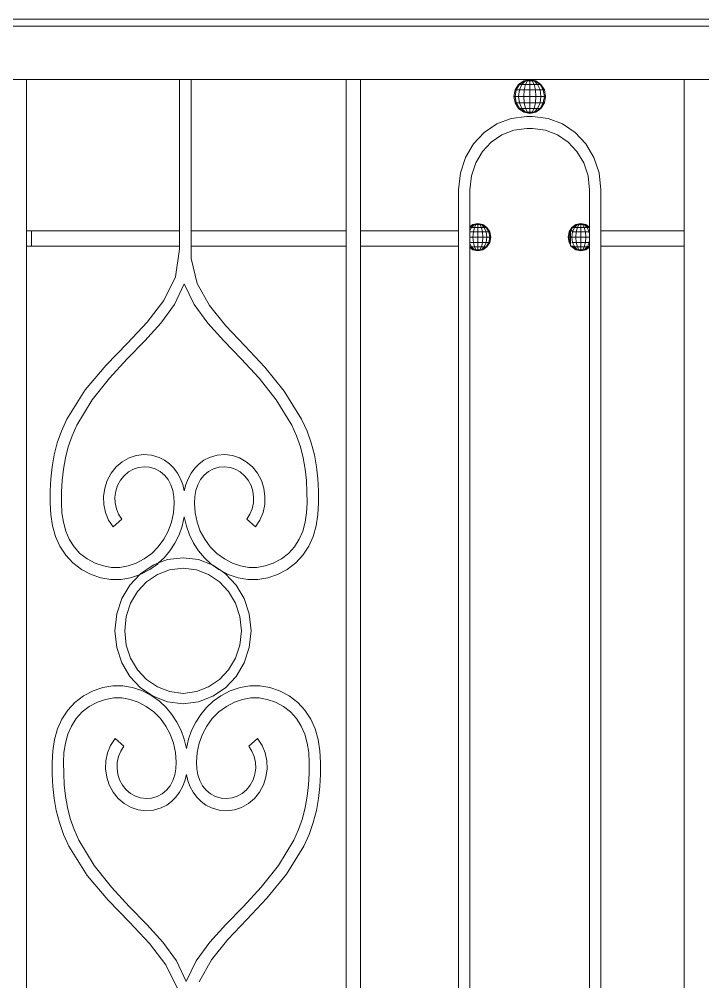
# Model space of a CAD drawing. Header units: millimetres. Extents: x 1832547 to 2001569, y -558009 to -417808.
# Drawn here: x 1951106 to 1951560, y -523340 to -522700 of the extents above; entities that cross this region are included whole.
import ezdxf

# ---------------------------------------------------------------- set-up
doc = ezdxf.new("R2010")
doc.units = ezdxf.units.MM
doc.header["$MEASUREMENT"] = 0
doc.layers.add('CA_manh 08', color=8, linetype='CONTINUOUS', lineweight=9)

msp = doc.modelspace()

# ---------------------------------------------------------------- linework, layer by layer
at = {"layer": 'CA_manh 08'}
for p, q in [((1954544.86, -522700.23), (1949274.75, -522700.23)), ((1949274.75, -522704.81), (1954544.86, -522704.81)), ((1950849.1, -522740.23), (1953667.69, -522740.23)), ((1951110.62, -522740.23), (1951101.16, -522740.23)), ((1951110.62, -522740.23), (1951110.62, -522841)), ((1951212.46, -522740.23), (1951110.62, -522740.23)), ((1951212.46, -522841), (1951212.46, -522740.23)), ((1951220.03, -522740.23), (1951212.46, -522740.23)), ((1951323.23, -522740.23), (1951220.03, -522740.23)), ((1951220.03, -522740.23), (1951220.03, -522841)), ((1951323.23, -522740.23), (1951332.69, -522740.23)), ((1951323.23, -522841), (1951323.23, -522740.23)), ((1951445.15, -522740.23), (1951332.69, -522740.23)), ((1951332.69, -522740.23), (1951332.69, -522841)), ((1951437.72, -522743.53), (1951441.13, -522741.09)), ((1951438.29, -522743.53), (1951441.44, -522741.09)), ((1951439.9, -522743.53), (1951442.31, -522741.09)), ((1951441.13, -522741.09), (1951445.15, -522740.23)), ((1951441.13, -522741.09), (1951441.44, -522741.09)), ((1951441.44, -522741.09), (1951445.15, -522740.23)), ((1951441.44, -522741.09), (1951442.31, -522741.09)), ((1951442.31, -522741.09), (1951445.15, -522740.23)), ((1951442.31, -522741.09), (1951443.61, -522741.09)), ((1951442.31, -522743.53), (1951443.61, -522741.09)), ((1951443.61, -522741.09), (1951445.15, -522740.23)), ((1951443.61, -522741.09), (1951445.15, -522741.09)), ((1951445.15, -522740.23), (1951445.15, -522741.09)), ((1951446.69, -522741.09), (1951445.15, -522740.23)), ((1951448, -522741.09), (1951445.15, -522740.23)), ((1951448.87, -522741.09), (1951445.15, -522740.23)), ((1951449.18, -522741.09), (1951445.15, -522740.23)), ((1951547.86, -522740.23), (1951445.15, -522740.23)), ((1951445.15, -522741.09), (1951446.69, -522741.09)), ((1951445.15, -522741.09), (1951445.15, -522743.53)), ((1951446.69, -522741.09), (1951448, -522741.09)), ((1951448, -522743.53), (1951446.69, -522741.09)), ((1951448, -522741.09), (1951448.87, -522741.09)), ((1951450.41, -522743.53), (1951448, -522741.09)), ((1951448.87, -522741.09), (1951449.18, -522741.09)), ((1951452.02, -522743.53), (1951448.87, -522741.09)), ((1951452.59, -522743.53), (1951449.18, -522741.09)), ((1951547.86, -522841), (1951547.86, -522740.23)), ((1951434.64, -522751.52), (1951435.44, -522747.2)), ((1951435.44, -522747.2), (1951437.72, -522743.53)), ((1951435.44, -522747.2), (1951436.18, -522747.2)), ((1951435.44, -522751.52), (1951436.18, -522747.2)), ((1951436.18, -522747.2), (1951438.29, -522743.53)), ((1951436.18, -522747.2), (1951438.29, -522747.2)), ((1951437.72, -522743.53), (1951438.29, -522743.53)), ((1951437.72, -522751.52), (1951438.29, -522747.2)), ((1951438.29, -522743.53), (1951439.9, -522743.53)), ((1951438.29, -522747.2), (1951439.9, -522743.53)), ((1951438.29, -522747.2), (1951441.44, -522747.2)), ((1951439.9, -522743.53), (1951442.31, -522743.53)), ((1951441.13, -522751.52), (1951441.44, -522747.2)), ((1951441.44, -522747.2), (1951442.31, -522743.53)), ((1951441.44, -522747.2), (1951445.15, -522747.2)), ((1951442.31, -522743.53), (1951445.15, -522743.53)), ((1951445.15, -522743.53), (1951448, -522743.53)), ((1951445.15, -522743.53), (1951445.15, -522747.2)), ((1951445.15, -522747.2), (1951448.87, -522747.2)), ((1951445.15, -522747.2), (1951445.15, -522751.52)), ((1951448, -522743.53), (1951450.41, -522743.53)), ((1951448.87, -522747.2), (1951448, -522743.53)), ((1951448.87, -522747.2), (1951452.02, -522747.2)), ((1951449.18, -522751.52), (1951448.87, -522747.2)), ((1951450.41, -522743.53), (1951452.02, -522743.53)), ((1951452.02, -522747.2), (1951450.41, -522743.53)), ((1951452.02, -522743.53), (1951452.59, -522743.53)), ((1951454.13, -522747.2), (1951452.02, -522743.53)), ((1951452.02, -522747.2), (1951454.13, -522747.2)), ((1951452.59, -522751.52), (1951452.02, -522747.2)), ((1951454.87, -522747.2), (1951452.59, -522743.53)), ((1951454.13, -522747.2), (1951454.87, -522747.2)), ((1951454.87, -522751.52), (1951454.13, -522747.2)), ((1951455.67, -522751.52), (1951454.87, -522747.2)), ((1951434.64, -522751.52), (1951435.44, -522751.52)), ((1951435.44, -522755.84), (1951434.64, -522751.52)), ((1951435.44, -522751.52), (1951437.72, -522751.52)), ((1951436.18, -522755.84), (1951435.44, -522751.52)), ((1951437.72, -522751.52), (1951441.13, -522751.52)), ((1951438.29, -522755.84), (1951437.72, -522751.52)), ((1951441.13, -522751.52), (1951445.15, -522751.52)), ((1951441.44, -522755.84), (1951441.13, -522751.52)), ((1951445.15, -522751.52), (1951449.18, -522751.52)), ((1951445.15, -522751.52), (1951445.15, -522755.84)), ((1951448.87, -522755.84), (1951449.18, -522751.52)), ((1951449.18, -522751.52), (1951452.59, -522751.52)), ((1951452.02, -522755.84), (1951452.59, -522751.52)), ((1951452.59, -522751.52), (1951454.87, -522751.52)), ((1951454.13, -522755.84), (1951454.87, -522751.52)), ((1951454.87, -522751.52), (1951455.67, -522751.52)), ((1951454.87, -522755.84), (1951455.67, -522751.52)), ((1951435.44, -522755.84), (1951436.18, -522755.84)), ((1951437.72, -522759.51), (1951435.44, -522755.84)), ((1951436.18, -522755.84), (1951438.29, -522755.84)), ((1951438.29, -522759.51), (1951436.18, -522755.84)), ((1951438.29, -522759.51), (1951437.72, -522759.51)), ((1951441.13, -522761.96), (1951437.72, -522759.51)), ((1951438.29, -522755.84), (1951441.44, -522755.84)), ((1951439.9, -522759.51), (1951438.29, -522755.84)), ((1951438.29, -522759.51), (1951439.9, -522759.51)), ((1951441.44, -522761.96), (1951438.29, -522759.51)), ((1951439.9, -522759.51), (1951442.31, -522759.51)), ((1951442.31, -522761.96), (1951439.9, -522759.51)), ((1951441.44, -522755.84), (1951445.15, -522755.84)), ((1951442.31, -522759.51), (1951441.44, -522755.84)), ((1951442.31, -522759.51), (1951445.15, -522759.51)), ((1951443.61, -522761.96), (1951442.31, -522759.51)), ((1951445.15, -522755.84), (1951448.87, -522755.84)), ((1951445.15, -522755.84), (1951445.15, -522759.51)), ((1951445.15, -522759.51), (1951448, -522759.51)), ((1951445.15, -522759.51), (1951445.15, -522761.96)), ((1951446.69, -522761.96), (1951448, -522759.51)), ((1951448, -522759.51), (1951448.87, -522755.84)), ((1951448, -522759.51), (1951450.41, -522759.51)), ((1951448, -522761.96), (1951450.41, -522759.51)), ((1951448.87, -522755.84), (1951452.02, -522755.84)), ((1951448.87, -522761.96), (1951452.02, -522759.51)), ((1951449.18, -522761.96), (1951452.59, -522759.51)), ((1951450.41, -522759.51), (1951452.02, -522755.84)), ((1951450.41, -522759.51), (1951452.02, -522759.51)), ((1951452.02, -522755.84), (1951454.13, -522755.84)), ((1951452.02, -522759.51), (1951454.13, -522755.84)), ((1951452.02, -522759.51), (1951452.59, -522759.51)), ((1951452.59, -522759.51), (1951454.87, -522755.84)), ((1951454.13, -522755.84), (1951454.87, -522755.84)), ((1951423.3, -522769.81), (1951432.86, -522766.14)), ((1951432.86, -522766.14), (1951443.26, -522764.85)), ((1951441.13, -522761.96), (1951441.44, -522761.96)), ((1951445.15, -522762.82), (1951441.13, -522761.96)), ((1951441.44, -522761.96), (1951442.31, -522761.96)), ((1951445.15, -522762.82), (1951441.44, -522761.96)), ((1951442.31, -522761.96), (1951443.61, -522761.96)), ((1951445.15, -522762.82), (1951442.31, -522761.96)), ((1951443.26, -522764.85), (1951447.04, -522764.85)), ((1951443.61, -522761.96), (1951445.15, -522761.96)), ((1951445.15, -522762.82), (1951443.61, -522761.96)), ((1951445.15, -522761.96), (1951446.69, -522761.96)), ((1951445.15, -522762.82), (1951446.69, -522761.96)), ((1951445.15, -522761.96), (1951445.15, -522762.82)), ((1951445.15, -522762.82), (1951448, -522761.96)), ((1951445.15, -522762.82), (1951448.87, -522761.96)), ((1951445.15, -522762.82), (1951449.18, -522761.96)), ((1951446.69, -522761.96), (1951448, -522761.96)), ((1951447.04, -522764.85), (1951457.44, -522766.14)), ((1951448, -522761.96), (1951448.87, -522761.96)), ((1951448.87, -522761.96), (1951449.18, -522761.96)), ((1951457.44, -522766.14), (1951467, -522769.81)), ((1951414.87, -522775.57), (1951423.3, -522769.81)), ((1951443.29, -522772.98), (1951434.61, -522774.06)), ((1951447.01, -522772.98), (1951443.29, -522772.98)), ((1951455.69, -522774.06), (1951447.01, -522772.98)), ((1951467, -522769.81), (1951475.43, -522775.57)), ((1951407.84, -522783.13), (1951414.87, -522775.57)), ((1951426.65, -522777.12), (1951419.62, -522781.92)), ((1951434.61, -522774.06), (1951426.65, -522777.12)), ((1951463.66, -522777.12), (1951455.69, -522774.06)), ((1951470.69, -522781.92), (1951463.66, -522777.12)), ((1951475.43, -522775.57), (1951482.46, -522783.13)), ((1951402.48, -522792.18), (1951407.84, -522783.13)), ((1951419.62, -522781.92), (1951413.75, -522788.22)), ((1951476.55, -522788.23), (1951470.69, -522781.92)), ((1951482.46, -522783.13), (1951487.82, -522792.18)), ((1951399.06, -522802.45), (1951402.48, -522792.18)), ((1951413.75, -522788.22), (1951409.28, -522795.77)), ((1951481.02, -522795.78), (1951476.55, -522788.23)), ((1951487.82, -522792.18), (1951491.24, -522802.45)), ((1951409.28, -522795.77), (1951406.43, -522804.33)), ((1951483.87, -522804.34), (1951481.02, -522795.78)), ((1951397.86, -522813.62), (1951399.06, -522802.45)), ((1951406.43, -522804.33), (1951405.42, -522813.65)), ((1951484.88, -522813.65), (1951483.87, -522804.34)), ((1951491.24, -522802.45), (1951492.44, -522813.62)), ((1951397.86, -522841), (1951397.86, -522813.62)), ((1951405.42, -522813.65), (1951405.42, -522838.1)), ((1951484.88, -522838.46), (1951484.88, -522813.65)), ((1951492.44, -522813.62), (1951492.44, -522841)), ((1951405.42, -522838.41), (1951407.67, -522836.67)), ((1951405.42, -522838.1), (1951407.42, -522836.67)), ((1951406.42, -522838.65), (1951408.37, -522836.67)), ((1951407.42, -522836.67), (1951410.68, -522835.97)), ((1951407.67, -522836.67), (1951407.42, -522836.67)), ((1951407.67, -522836.67), (1951410.68, -522835.97)), ((1951407.67, -522836.67), (1951408.37, -522836.67)), ((1951408.37, -522836.67), (1951410.68, -522835.97)), ((1951408.37, -522836.67), (1951409.43, -522836.67)), ((1951408.37, -522838.65), (1951409.43, -522836.67)), ((1951409.43, -522836.67), (1951410.68, -522835.97)), ((1951409.43, -522836.67), (1951410.68, -522836.67)), ((1951410.68, -522835.97), (1951410.68, -522836.67)), ((1951411.92, -522836.67), (1951410.68, -522835.97)), ((1951412.98, -522836.67), (1951410.68, -522835.97)), ((1951413.69, -522836.67), (1951410.68, -522835.97)), ((1951413.93, -522836.67), (1951410.68, -522835.97)), ((1951410.68, -522836.67), (1951411.92, -522836.67)), ((1951410.68, -522836.67), (1951410.68, -522838.65)), ((1951411.92, -522836.67), (1951412.98, -522836.67)), ((1951412.98, -522838.65), (1951411.92, -522836.67)), ((1951412.98, -522836.67), (1951413.69, -522836.67)), ((1951414.93, -522838.65), (1951412.98, -522836.67)), ((1951413.69, -522836.67), (1951413.93, -522836.67)), ((1951416.24, -522838.65), (1951413.69, -522836.67)), ((1951416.7, -522838.65), (1951413.93, -522836.67)), ((1951473.1, -522838.65), (1951475.86, -522836.67)), ((1951473.56, -522838.65), (1951476.11, -522836.67)), ((1951474.86, -522838.65), (1951476.82, -522836.67)), ((1951475.86, -522836.67), (1951479.12, -522835.97)), ((1951476.11, -522836.67), (1951475.86, -522836.67)), ((1951476.11, -522836.67), (1951479.12, -522835.97)), ((1951476.11, -522836.67), (1951476.82, -522836.67)), ((1951476.82, -522836.67), (1951479.12, -522835.97)), ((1951476.82, -522836.67), (1951477.87, -522836.67)), ((1951476.82, -522838.65), (1951477.87, -522836.67)), ((1951477.87, -522836.67), (1951479.12, -522835.97)), ((1951477.87, -522836.67), (1951479.12, -522836.67)), ((1951479.12, -522835.97), (1951479.12, -522836.67)), ((1951480.37, -522836.67), (1951479.12, -522835.97)), ((1951481.42, -522836.67), (1951479.12, -522835.97)), ((1951482.13, -522836.67), (1951479.12, -522835.97)), ((1951482.38, -522836.67), (1951479.12, -522835.97)), ((1951479.12, -522836.67), (1951480.37, -522836.67)), ((1951479.12, -522836.67), (1951479.12, -522838.65)), ((1951480.37, -522836.67), (1951481.42, -522836.67)), ((1951481.42, -522838.65), (1951480.37, -522836.67)), ((1951481.42, -522836.67), (1951482.13, -522836.67)), ((1951483.38, -522838.65), (1951481.42, -522836.67)), ((1951482.13, -522836.67), (1951482.38, -522836.67)), ((1951484.68, -522838.65), (1951482.13, -522836.67)), ((1951484.88, -522838.46), (1951482.38, -522836.67)), ((1951114.04, -522841), (1951110.62, -522841)), ((1951110.62, -522851.16), (1951110.62, -522841)), ((1951114.04, -522851.16), (1951114.04, -522841)), ((1951114.04, -522841), (1951212.46, -522841)), ((1951212.46, -522841), (1951212.46, -522851.16)), ((1951220.03, -522841), (1951323.23, -522841)), ((1951220.03, -522851.16), (1951220.03, -522841)), ((1951323.23, -522851.16), (1951323.23, -522841)), ((1951332.69, -522841), (1951397.86, -522841)), ((1951332.69, -522841), (1951332.69, -522851.16)), ((1951397.86, -522851.16), (1951397.86, -522841)), ((1951405.42, -522838.1), (1951405.42, -522838.41)), ((1951405.42, -522838.41), (1951405.42, -522838.65)), ((1951405.42, -522838.65), (1951406.42, -522838.65)), ((1951405.42, -522840.92), (1951406.42, -522838.65)), ((1951405.42, -522838.65), (1951405.42, -522840.92)), ((1951405.42, -522840.92), (1951405.42, -522841.62)), ((1951405.42, -522841.62), (1951407.67, -522841.62)), ((1951405.42, -522841.62), (1951405.42, -522845.12)), ((1951406.42, -522838.65), (1951408.37, -522838.65)), ((1951407.42, -522845.12), (1951407.67, -522841.62)), ((1951407.67, -522841.62), (1951408.37, -522838.65)), ((1951407.67, -522841.62), (1951410.68, -522841.62)), ((1951408.37, -522838.65), (1951410.68, -522838.65)), ((1951410.68, -522838.65), (1951412.98, -522838.65)), ((1951410.68, -522838.65), (1951410.68, -522841.62)), ((1951410.68, -522841.62), (1951413.69, -522841.62)), ((1951410.68, -522841.62), (1951410.68, -522845.12)), ((1951412.98, -522838.65), (1951414.93, -522838.65)), ((1951413.69, -522841.62), (1951412.98, -522838.65)), ((1951413.69, -522841.62), (1951416.24, -522841.62)), ((1951413.93, -522845.12), (1951413.69, -522841.62)), ((1951414.93, -522838.65), (1951416.24, -522838.65)), ((1951416.24, -522841.62), (1951414.93, -522838.65)), ((1951416.24, -522838.65), (1951416.7, -522838.65)), ((1951417.94, -522841.62), (1951416.24, -522838.65)), ((1951416.24, -522841.62), (1951417.94, -522841.62)), ((1951416.7, -522845.12), (1951416.24, -522841.62)), ((1951418.54, -522841.62), (1951416.7, -522838.65)), ((1951417.94, -522841.62), (1951418.54, -522841.62)), ((1951418.54, -522845.12), (1951417.94, -522841.62)), ((1951419.19, -522845.12), (1951418.54, -522841.62)), ((1951470.61, -522845.12), (1951471.26, -522841.62)), ((1951471.26, -522841.62), (1951473.1, -522838.65)), ((1951471.26, -522841.62), (1951471.86, -522841.62)), ((1951471.26, -522845.12), (1951471.86, -522841.62)), ((1951471.86, -522841.62), (1951472.26, -522841)), ((1951471.86, -522841.62), (1951472.26, -522841.62)), ((1951472.26, -522841), (1951473.56, -522838.65)), ((1951473.48, -522841), (1951472.26, -522841)), ((1951472.26, -522841), (1951472.26, -522841.62)), ((1951472.26, -522841.62), (1951472.27, -522845.12)), ((1951473.03, -522841.62), (1951473.56, -522841.62)), ((1951473.1, -522838.65), (1951473.56, -522838.65)), ((1951473.1, -522845.12), (1951473.56, -522841.62)), ((1951473.56, -522838.65), (1951474.86, -522838.65)), ((1951473.56, -522841.62), (1951474.86, -522838.65)), ((1951473.56, -522841.62), (1951476.11, -522841.62)), ((1951474.86, -522838.65), (1951476.82, -522838.65)), ((1951475.86, -522845.12), (1951476.11, -522841.62)), ((1951476.11, -522841.62), (1951476.82, -522838.65)), ((1951476.11, -522841.62), (1951479.12, -522841.62)), ((1951476.82, -522838.65), (1951479.12, -522838.65)), ((1951479.12, -522838.65), (1951481.42, -522838.65)), ((1951479.12, -522838.65), (1951479.12, -522841.62)), ((1951479.12, -522841.62), (1951482.13, -522841.62)), ((1951479.12, -522841.62), (1951479.12, -522845.12)), ((1951481.42, -522838.65), (1951483.38, -522838.65)), ((1951482.13, -522841.62), (1951481.42, -522838.65)), ((1951482.13, -522841.62), (1951484.68, -522841.62)), ((1951482.38, -522845.12), (1951482.13, -522841.62)), ((1951483.38, -522838.65), (1951484.68, -522838.65)), ((1951484.68, -522841.62), (1951483.38, -522838.65)), ((1951484.68, -522838.65), (1951484.88, -522838.65)), ((1951484.88, -522838.99), (1951484.68, -522838.65)), ((1951484.68, -522841.62), (1951484.88, -522841.62)), ((1951484.88, -522843.09), (1951484.68, -522841.62)), ((1951484.88, -522841), (1951484.76, -522841)), ((1951484.88, -522838.65), (1951484.88, -522838.46)), ((1951484.88, -522838.99), (1951484.88, -522838.65)), ((1951484.88, -522841), (1951484.88, -522838.99)), ((1951484.88, -522841.62), (1951484.88, -522841)), ((1951484.88, -522843.09), (1951484.88, -522841.62)), ((1951484.88, -522845.12), (1951484.88, -522843.09)), ((1951547.86, -522841), (1951492.44, -522841)), ((1951492.44, -522841), (1951492.44, -522851.16)), ((1951547.86, -522841), (1951547.86, -522851.16)), ((1951405.42, -522845.12), (1951407.42, -522845.12)), ((1951405.42, -522845.12), (1951405.42, -522848.61)), ((1951405.42, -522848.61), (1951407.67, -522848.61)), ((1951405.42, -522848.61), (1951405.42, -522849.32)), ((1951406.42, -522851.58), (1951405.42, -522849.32)), ((1951405.42, -522849.32), (1951405.42, -522851.58)), ((1951407.42, -522845.12), (1951410.68, -522845.12)), ((1951407.67, -522848.61), (1951407.42, -522845.12)), ((1951407.67, -522848.61), (1951410.68, -522848.61)), ((1951408.37, -522851.58), (1951407.67, -522848.61)), ((1951410.68, -522845.12), (1951413.93, -522845.12)), ((1951410.68, -522845.12), (1951410.68, -522848.61)), ((1951410.68, -522848.61), (1951413.69, -522848.61)), ((1951410.68, -522848.61), (1951410.68, -522851.58)), ((1951412.98, -522851.58), (1951413.69, -522848.61)), ((1951413.69, -522848.61), (1951413.93, -522845.12)), ((1951413.69, -522848.61), (1951416.24, -522848.61)), ((1951413.93, -522845.12), (1951416.7, -522845.12)), ((1951414.93, -522851.58), (1951416.24, -522848.61)), ((1951416.24, -522848.61), (1951416.7, -522845.12)), ((1951416.24, -522848.61), (1951417.94, -522848.61)), ((1951416.24, -522851.58), (1951417.94, -522848.61)), ((1951416.7, -522845.12), (1951418.54, -522845.12)), ((1951416.7, -522851.58), (1951418.54, -522848.61)), ((1951417.94, -522848.61), (1951418.54, -522845.12)), ((1951417.94, -522848.61), (1951418.54, -522848.61)), ((1951418.54, -522845.12), (1951419.19, -522845.12)), ((1951418.54, -522848.61), (1951419.19, -522845.12)), ((1951470.61, -522845.12), (1951471.26, -522845.12)), ((1951471.26, -522848.61), (1951470.61, -522845.12)), ((1951471.86, -522848.61), (1951471.26, -522845.12)), ((1951471.26, -522845.12), (1951472.27, -522845.12)), ((1951471.26, -522848.61), (1951471.86, -522848.61)), ((1951472.26, -522850.23), (1951471.26, -522848.61)), ((1951471.86, -522848.61), (1951472.26, -522848.61)), ((1951472.26, -522849.32), (1951471.86, -522848.61)), ((1951472.27, -522845.12), (1951472.26, -522848.61)), ((1951472.26, -522848.61), (1951472.26, -522849.32)), ((1951472.26, -522849.32), (1951472.26, -522850.23)), ((1951472.27, -522845.12), (1951473.1, -522845.12)), ((1951473.03, -522848.61), (1951473.56, -522848.61)), ((1951473.1, -522845.12), (1951475.86, -522845.12)), ((1951473.56, -522848.61), (1951473.1, -522845.12)), ((1951473.56, -522848.61), (1951476.11, -522848.61)), ((1951474.35, -522850.42), (1951473.56, -522848.61)), ((1951475.86, -522845.12), (1951479.12, -522845.12)), ((1951476.11, -522848.61), (1951475.86, -522845.12)), ((1951476.11, -522848.61), (1951479.12, -522848.61)), ((1951476.82, -522851.58), (1951476.11, -522848.61)), ((1951479.12, -522845.12), (1951482.38, -522845.12)), ((1951479.12, -522845.12), (1951479.12, -522848.61)), ((1951479.12, -522848.61), (1951482.13, -522848.61)), ((1951479.12, -522848.61), (1951479.12, -522851.58)), ((1951481.42, -522851.58), (1951482.13, -522848.61)), ((1951482.13, -522848.61), (1951482.38, -522845.12)), ((1951482.13, -522848.61), (1951484.68, -522848.61)), ((1951482.38, -522845.12), (1951484.88, -522845.12)), ((1951483.89, -522850.42), (1951484.68, -522848.61)), ((1951484.68, -522848.61), (1951484.88, -522847.14)), ((1951484.68, -522848.61), (1951484.88, -522848.61)), ((1951484.88, -522847.14), (1951484.88, -522845.12)), ((1951484.88, -522848.61), (1951484.88, -522847.14)), ((1951484.88, -522851.16), (1951484.88, -522848.61)), ((1951110.62, -522851.16), (1951114.04, -522851.16)), ((1951110.62, -522851.16), (1951110.62, -523363.43)), ((1951212.46, -522851.16), (1951114.04, -522851.16)), ((1951212.46, -522853.15), (1951209.62, -522871.46)), ((1951212.46, -522853.15), (1951212.46, -522851.16)), ((1951323.23, -522851.16), (1951220.03, -522851.16)), ((1951220.03, -522859.32), (1951220.03, -522851.16)), ((1951323.23, -523363.43), (1951323.23, -522851.16)), ((1951397.86, -522851.16), (1951332.69, -522851.16)), ((1951332.69, -522851.16), (1951332.69, -523363.43)), ((1951397.86, -523363.43), (1951397.86, -522851.16)), ((1951405.42, -522851.58), (1951406.42, -522851.58)), ((1951405.42, -522851.58), (1951405.42, -522851.82)), ((1951407.67, -522853.56), (1951405.42, -522851.82)), ((1951405.42, -522851.82), (1951405.42, -522852.13)), ((1951407.42, -522853.56), (1951405.42, -522852.13)), ((1951405.42, -522852.13), (1951405.42, -523368.32)), ((1951406.42, -522851.58), (1951408.37, -522851.58)), ((1951408.37, -522853.56), (1951406.42, -522851.58)), ((1951407.42, -522853.56), (1951407.67, -522853.56)), ((1951410.68, -522854.26), (1951407.42, -522853.56)), ((1951407.67, -522853.56), (1951408.37, -522853.56)), ((1951410.68, -522854.26), (1951407.67, -522853.56)), ((1951408.37, -522851.58), (1951410.68, -522851.58)), ((1951409.43, -522853.56), (1951408.37, -522851.58)), ((1951408.37, -522853.56), (1951409.43, -522853.56)), ((1951410.68, -522854.26), (1951408.37, -522853.56)), ((1951409.43, -522853.56), (1951410.68, -522853.56)), ((1951410.68, -522854.26), (1951409.43, -522853.56)), ((1951410.68, -522851.58), (1951412.98, -522851.58)), ((1951410.68, -522851.58), (1951410.68, -522853.56)), ((1951410.68, -522853.56), (1951411.92, -522853.56)), ((1951410.68, -522854.26), (1951411.92, -522853.56)), ((1951410.68, -522853.56), (1951410.68, -522854.26)), ((1951410.68, -522854.26), (1951412.98, -522853.56)), ((1951410.68, -522854.26), (1951413.69, -522853.56)), ((1951410.68, -522854.26), (1951413.93, -522853.56)), ((1951411.92, -522853.56), (1951412.98, -522851.58)), ((1951411.92, -522853.56), (1951412.98, -522853.56)), ((1951412.98, -522851.58), (1951414.93, -522851.58)), ((1951412.98, -522853.56), (1951414.93, -522851.58)), ((1951412.98, -522853.56), (1951413.69, -522853.56)), ((1951413.69, -522853.56), (1951416.24, -522851.58)), ((1951413.69, -522853.56), (1951413.93, -522853.56)), ((1951413.93, -522853.56), (1951416.7, -522851.58)), ((1951414.93, -522851.58), (1951416.24, -522851.58)), ((1951416.24, -522851.58), (1951416.7, -522851.58)), ((1951472.26, -522851.16), (1951472.26, -522850.23)), ((1951472.84, -522851.16), (1951472.26, -522851.16)), ((1951473.1, -522851.58), (1951472.84, -522851.16)), ((1951472.84, -522851.16), (1951473.32, -522851.16)), ((1951473.56, -522851.58), (1951473.1, -522851.58)), ((1951475.86, -522853.56), (1951473.1, -522851.58)), ((1951473.56, -522851.58), (1951473.32, -522851.16)), ((1951473.32, -522851.16), (1951474.68, -522851.16)), ((1951473.56, -522851.58), (1951474.86, -522851.58)), ((1951476.11, -522853.56), (1951473.56, -522851.58)), ((1951474.86, -522851.58), (1951474.68, -522851.16)), ((1951474.68, -522851.16), (1951475.16, -522851.16)), ((1951474.86, -522851.58), (1951476.82, -522851.58)), ((1951476.82, -522853.56), (1951474.86, -522851.58)), ((1951475.86, -522853.56), (1951476.11, -522853.56)), ((1951479.12, -522854.26), (1951475.86, -522853.56)), ((1951476.11, -522853.56), (1951476.82, -522853.56)), ((1951479.12, -522854.26), (1951476.11, -522853.56)), ((1951476.82, -522851.58), (1951479.12, -522851.58)), ((1951477.87, -522853.56), (1951476.82, -522851.58)), ((1951476.82, -522853.56), (1951477.87, -522853.56)), ((1951479.12, -522854.26), (1951476.82, -522853.56)), ((1951477.87, -522853.56), (1951479.12, -522853.56)), ((1951479.12, -522854.26), (1951477.87, -522853.56)), ((1951479.12, -522851.58), (1951481.42, -522851.58)), ((1951479.12, -522851.58), (1951479.12, -522853.56)), ((1951479.12, -522853.56), (1951480.37, -522853.56)), ((1951479.12, -522854.26), (1951480.37, -522853.56)), ((1951479.12, -522853.56), (1951479.12, -522854.26)), ((1951479.12, -522854.26), (1951481.42, -522853.56)), ((1951479.12, -522854.26), (1951482.13, -522853.56)), ((1951479.12, -522854.26), (1951482.38, -522853.56)), ((1951480.37, -522853.56), (1951481.42, -522851.58)), ((1951480.37, -522853.56), (1951481.42, -522853.56)), ((1951481.42, -522851.58), (1951483.38, -522851.58)), ((1951481.42, -522853.56), (1951483.38, -522851.58)), ((1951481.42, -522853.56), (1951482.13, -522853.56)), ((1951482.13, -522853.56), (1951484.68, -522851.58)), ((1951482.13, -522853.56), (1951482.38, -522853.56)), ((1951482.38, -522853.56), (1951484.88, -522851.77)), ((1951483.08, -522851.16), (1951483.56, -522851.16)), ((1951483.38, -522851.58), (1951483.56, -522851.16)), ((1951483.38, -522851.58), (1951484.68, -522851.58)), ((1951483.56, -522851.16), (1951484.88, -522851.16)), ((1951484.68, -522851.58), (1951484.88, -522851.25)), ((1951484.68, -522851.58), (1951484.88, -522851.58)), ((1951484.88, -522851.25), (1951484.88, -522851.16)), ((1951484.88, -522851.58), (1951484.88, -522851.25)), ((1951484.88, -522851.77), (1951484.88, -522851.58)), ((1951484.88, -523361.66), (1951484.88, -522851.77)), ((1951492.44, -522851.16), (1951547.86, -522851.16)), ((1951492.44, -522851.16), (1951492.44, -523363.43)), ((1951547.86, -523363.43), (1951547.86, -522851.16)), ((1951224.18, -522875.94), (1951220.03, -522859.32)), ((1951209.62, -522871.46), (1951202.04, -522887.25)), ((1951208.95, -522889.88), (1951215.57, -522876.17)), ((1951215.57, -522876.17), (1951222.19, -522889.88)), ((1951232.24, -522890.56), (1951224.18, -522875.94)), ((1951202.04, -522887.25), (1951190.98, -522901.6)), ((1951199.96, -522902.28), (1951208.95, -522889.88)), ((1951222.19, -522889.88), (1951231.19, -522902.28)), ((1951243.12, -522904.11), (1951232.24, -522890.56)), ((1951190.98, -522901.6), (1951177.73, -522915.58)), ((1951189.29, -522914.09), (1951199.96, -522902.28)), ((1951231.19, -522902.28), (1951241.85, -522914.09)), ((1951255.77, -522917.51), (1951243.12, -522904.11)), ((1951177.68, -522926.04), (1951189.29, -522914.09)), ((1951241.85, -522914.09), (1951253.46, -522926.04)), ((1951177.73, -522915.58), (1951163.57, -522930.28)), ((1951269.1, -522931.7), (1951255.77, -522917.51)), ((1951165.82, -522938.88), (1951177.68, -522926.04)), ((1951253.46, -522926.04), (1951265.32, -522938.88)), ((1951163.57, -522930.28), (1951149.76, -522946.78)), ((1951282.05, -522947.61), (1951269.1, -522931.7)), ((1951154.42, -522953.33), (1951165.82, -522938.88)), ((1951265.32, -522938.88), (1951276.72, -522953.33)), ((1951149.76, -522946.78), (1951137.59, -522966.16)), ((1951293.56, -522966.16), (1951282.05, -522947.61)), ((1951144.19, -522970.12), (1951154.42, -522953.33)), ((1951276.72, -522953.33), (1951286.95, -522970.12)), ((1951137.59, -522966.16), (1951133.96, -522974.09)), ((1951140.96, -522977.24), (1951144.19, -522970.12)), ((1951286.95, -522970.12), (1951290.18, -522977.24)), ((1951297.18, -522974.09), (1951293.56, -522966.16)), ((1951133.96, -522974.09), (1951131.18, -522982.03)), ((1951138.45, -522984.53), (1951140.96, -522977.24)), ((1951290.18, -522977.24), (1951292.69, -522984.53)), ((1951299.96, -522982.03), (1951297.18, -522974.09)), ((1951131.18, -522982.03), (1951129.14, -522989.99)), ((1951136.59, -522991.95), (1951138.45, -522984.53)), ((1951292.69, -522984.53), (1951294.55, -522991.95)), ((1951302, -522989.99), (1951299.96, -522982.03)), ((1951129.14, -522989.99), (1951127.75, -522997.97)), ((1951183.63, -522990.42), (1951178.82, -522992.01)), ((1951188.64, -522989.8), (1951183.63, -522990.42)), ((1951193.73, -522990.2), (1951188.64, -522989.8)), ((1951198.77, -522991.64), (1951193.73, -522990.2)), ((1951237.41, -522990.2), (1951232.37, -522991.64)), ((1951242.5, -522989.8), (1951237.41, -522990.2)), ((1951247.51, -522990.42), (1951242.5, -522989.8)), ((1951252.32, -522992.01), (1951247.51, -522990.42)), ((1951303.39, -522997.97), (1951302, -522989.99)), ((1951135.29, -522999.45), (1951136.59, -522991.95)), ((1951174.35, -522994.52), (1951170.35, -522997.92)), ((1951178.82, -522992.01), (1951174.35, -522994.52)), ((1951202.5, -522993.51), (1951198.77, -522991.64)), ((1951205.79, -522995.93), (1951202.5, -522993.51)), ((1951208.63, -522998.82), (1951205.79, -522995.93)), ((1951225.35, -522995.93), (1951222.51, -522998.82)), ((1951228.64, -522993.51), (1951225.35, -522995.93)), ((1951232.37, -522991.64), (1951228.64, -522993.51)), ((1951256.79, -522994.52), (1951252.32, -522992.01)), ((1951260.79, -522997.92), (1951256.79, -522994.52)), ((1951294.55, -522991.95), (1951295.85, -522999.45)), ((1951127.75, -522997.97), (1951126.89, -523005.96)), ((1951134.46, -523006.98), (1951135.29, -522999.45)), ((1951166.94, -523002.17), (1951164.34, -523007.03)), ((1951170.35, -522997.92), (1951166.94, -523002.17)), ((1951175.58, -523003.8), (1951178.47, -523001.34)), ((1951178.47, -523001.34), (1951181.7, -522999.52)), ((1951181.7, -522999.52), (1951185.17, -522998.37)), ((1951185.17, -522998.37), (1951188.79, -522997.92)), ((1951188.79, -522997.92), (1951192.48, -522998.21)), ((1951192.48, -522998.21), (1951196.13, -522999.26)), ((1951196.13, -522999.26), (1951199.56, -523001.07)), ((1951199.56, -523001.07), (1951202.44, -523003.48)), ((1951202.44, -523003.48), (1951204.78, -523006.41)), ((1951211.03, -523002.13), (1951208.63, -522998.82)), ((1951212.99, -523005.79), (1951211.03, -523002.13)), ((1951220.11, -523002.13), (1951218.15, -523005.79)), ((1951222.51, -522998.82), (1951220.11, -523002.13)), ((1951226.36, -523006.41), (1951228.7, -523003.48)), ((1951228.7, -523003.48), (1951231.58, -523001.07)), ((1951231.58, -523001.07), (1951235.01, -522999.26)), ((1951235.01, -522999.26), (1951238.66, -522998.21)), ((1951238.66, -522998.21), (1951242.35, -522997.92)), ((1951242.35, -522997.92), (1951245.97, -522998.37)), ((1951245.97, -522998.37), (1951249.44, -522999.52)), ((1951249.44, -522999.52), (1951252.67, -523001.34)), ((1951252.67, -523001.34), (1951255.56, -523003.8)), ((1951264.2, -523002.17), (1951260.79, -522997.92)), ((1951266.8, -523007.02), (1951264.2, -523002.17)), ((1951295.85, -522999.45), (1951296.68, -523006.98)), ((1951304.25, -523005.96), (1951303.39, -522997.97)), ((1951126.89, -523005.96), (1951126.47, -523013.96)), ((1951134.04, -523014.49), (1951134.46, -523006.98)), ((1951164.34, -523007.03), (1951162.67, -523012.21)), ((1951171.22, -523010.39), (1951173.11, -523006.87)), ((1951173.11, -523006.87), (1951175.58, -523003.8)), ((1951204.78, -523006.41), (1951206.58, -523009.8)), ((1951206.58, -523009.8), (1951207.85, -523013.58)), ((1951214.5, -523009.76), (1951212.99, -523005.79)), ((1951215.57, -523013.96), (1951214.5, -523009.76)), ((1951216.64, -523009.76), (1951215.57, -523013.96)), ((1951218.15, -523005.79), (1951216.64, -523009.76)), ((1951223.29, -523013.58), (1951224.56, -523009.8)), ((1951224.56, -523009.8), (1951226.36, -523006.41)), ((1951255.56, -523003.8), (1951258.03, -523006.87)), ((1951258.03, -523006.87), (1951259.92, -523010.39)), ((1951268.47, -523012.21), (1951266.8, -523007.02)), ((1951296.68, -523006.98), (1951297.1, -523014.49)), ((1951304.67, -523013.96), (1951304.25, -523005.96)), ((1951126.47, -523013.96), (1951126.37, -523021.98)), ((1951133.94, -523021.92), (1951134.04, -523014.49)), ((1951162.67, -523012.21), (1951161.94, -523017.57)), ((1951169.5, -523018.04), (1951170.02, -523014.15)), ((1951170.02, -523014.15), (1951171.22, -523010.39)), ((1951207.85, -523013.58), (1951208.61, -523017.66)), ((1951222.53, -523017.66), (1951223.29, -523013.58)), ((1951259.92, -523010.39), (1951261.12, -523014.15)), ((1951261.12, -523014.15), (1951261.64, -523018.04)), ((1951269.2, -523017.57), (1951268.47, -523012.21)), ((1951297.1, -523014.49), (1951297.2, -523021.92)), ((1951304.77, -523021.98), (1951304.67, -523013.96)), ((1951126.37, -523021.98), (1951126.78, -523029.7)), ((1951134.26, -523028.43), (1951133.94, -523021.92)), ((1951161.94, -523017.57), (1951162.13, -523022.97)), ((1951162.13, -523022.97), (1951163.24, -523028.26)), ((1951169.64, -523021.94), (1951169.5, -523018.04)), ((1951170.46, -523025.77), (1951169.64, -523021.94)), ((1951208.87, -523021.99), (1951208.42, -523028.47)), ((1951208.61, -523017.66), (1951208.87, -523021.99)), ((1951222.27, -523021.99), (1951222.53, -523017.66)), ((1951222.72, -523028.47), (1951222.27, -523021.99)), ((1951261.5, -523021.94), (1951260.68, -523025.77)), ((1951261.64, -523018.04), (1951261.5, -523021.94)), ((1951267.9, -523028.26), (1951269.01, -523022.97)), ((1951269.01, -523022.97), (1951269.2, -523017.57)), ((1951297.2, -523021.92), (1951296.88, -523028.43)), ((1951304.36, -523029.69), (1951304.77, -523021.98)), ((1951135.2, -523034.69), (1951134.26, -523028.43)), ((1951163.24, -523028.26), (1951165.27, -523033.29)), ((1951171.93, -523029.41), (1951170.46, -523025.77)), ((1951208.42, -523028.47), (1951207.09, -523034.72)), ((1951224.06, -523034.72), (1951222.72, -523028.47)), ((1951260.68, -523025.77), (1951259.21, -523029.41)), ((1951265.87, -523033.29), (1951267.9, -523028.26)), ((1951296.88, -523028.43), (1951295.94, -523034.69)), ((1951126.78, -523029.7), (1951127.98, -523037.13)), ((1951136.81, -523040.62), (1951135.2, -523034.69)), ((1951165.27, -523033.29), (1951168.21, -523037.92)), ((1951168.21, -523037.92), (1951174.06, -523032.77)), ((1951174.06, -523032.77), (1951171.93, -523029.41)), ((1951207.09, -523034.72), (1951204.92, -523040.64)), ((1951214.16, -523037.34), (1951215.57, -523031.22)), ((1951215.57, -523031.22), (1951216.98, -523037.34)), ((1951226.22, -523040.64), (1951224.06, -523034.72)), ((1951259.21, -523029.41), (1951257.08, -523032.77)), ((1951257.08, -523032.77), (1951262.93, -523037.92)), ((1951262.93, -523037.92), (1951265.87, -523033.29)), ((1951295.94, -523034.69), (1951294.33, -523040.62)), ((1951303.16, -523037.13), (1951304.36, -523029.69)), ((1951127.98, -523037.13), (1951130.01, -523044.17)), ((1951139.16, -523046.13), (1951136.81, -523040.62)), ((1951204.92, -523040.64), (1951201.97, -523046.13)), ((1951212.08, -523043.2), (1951214.16, -523037.34)), ((1951216.98, -523037.34), (1951219.06, -523043.2)), ((1951229.17, -523046.13), (1951226.22, -523040.64)), ((1951294.33, -523040.62), (1951291.98, -523046.13)), ((1951301.13, -523044.17), (1951303.16, -523037.13)), ((1951130.01, -523044.17), (1951132.91, -523050.71)), ((1951142.28, -523051.11), (1951139.16, -523046.13)), ((1951201.97, -523046.13), (1951198.29, -523051.11)), ((1951209.36, -523048.72), (1951212.08, -523043.2)), ((1951219.06, -523043.2), (1951221.78, -523048.72)), ((1951232.85, -523051.11), (1951229.17, -523046.13)), ((1951291.98, -523046.13), (1951288.86, -523051.11)), ((1951298.23, -523050.71), (1951301.13, -523044.17)), ((1951132.91, -523050.71), (1951136.73, -523056.63)), ((1951146.23, -523055.49), (1951142.28, -523051.11)), ((1951198.29, -523051.11), (1951193.93, -523055.49)), ((1951202.13, -523058.51), (1951206.03, -523053.84)), ((1951206.03, -523053.84), (1951209.36, -523048.72)), ((1951221.78, -523048.72), (1951225.11, -523053.84)), ((1951225.11, -523053.84), (1951229.01, -523058.51)), ((1951237.21, -523055.49), (1951232.85, -523051.11)), ((1951288.86, -523051.11), (1951284.91, -523055.49)), ((1951294.41, -523056.63), (1951298.23, -523050.71)), ((1951136.73, -523056.63), (1951141.51, -523061.83)), ((1951151.08, -523059.16), (1951146.23, -523055.49)), ((1951156.42, -523061.98), (1951151.08, -523059.16)), ((1951188.92, -523059.16), (1951183.58, -523061.98)), ((1951193.93, -523055.49), (1951188.92, -523059.16)), ((1951202.13, -523058.51), (1951198.51, -523061.87)), ((1951198.51, -523061.87), (1951204.36, -523059.62)), ((1951214.72, -523058.34), (1951204.36, -523059.62)), ((1951225.08, -523059.62), (1951214.72, -523058.34)), ((1951225.08, -523059.62), (1951234.06, -523063.07)), ((1951229.01, -523058.51), (1951233.47, -523062.65)), ((1951242.22, -523059.16), (1951237.21, -523055.49)), ((1951247.56, -523061.98), (1951242.22, -523059.16)), ((1951280.06, -523059.16), (1951274.72, -523061.98)), ((1951284.91, -523055.49), (1951280.06, -523059.16)), ((1951289.63, -523061.83), (1951294.41, -523056.63)), ((1951141.51, -523061.83), (1951147.29, -523066.2)), ((1951147.29, -523066.2), (1951153.66, -523069.55)), ((1951156.42, -523061.98), (1951161.83, -523063.86)), ((1951167.28, -523064.8), (1951161.83, -523063.86)), ((1951172.73, -523064.8), (1951167.28, -523064.8)), ((1951178.18, -523063.86), (1951172.73, -523064.8)), ((1951183.58, -523061.98), (1951178.18, -523063.86)), ((1951186.34, -523069.55), (1951192.71, -523066.2)), ((1951194.84, -523063.28), (1951186.45, -523069.02)), ((1951192.71, -523066.2), (1951197.68, -523062.65)), ((1951198.51, -523061.87), (1951194.84, -523063.28)), ((1951197.67, -523069.49), (1951205.83, -523066.36)), ((1951197.68, -523062.65), (1951198.51, -523061.87)), ((1951205.83, -523066.36), (1951214.72, -523065.26)), ((1951214.72, -523065.26), (1951223.6, -523066.36)), ((1951223.6, -523066.36), (1951231.76, -523069.49)), ((1951234.06, -523063.07), (1951233.47, -523062.65)), ((1951234.06, -523063.07), (1951238.43, -523066.2)), ((1951234.59, -523063.28), (1951234.06, -523063.07)), ((1951240.32, -523067.19), (1951234.59, -523063.28)), ((1951238.43, -523066.2), (1951240.32, -523067.19)), ((1951244.8, -523069.55), (1951240.32, -523067.19)), ((1951240.32, -523067.19), (1951242.99, -523069.02)), ((1951252.96, -523063.86), (1951247.56, -523061.98)), ((1951258.41, -523064.8), (1951252.96, -523063.86)), ((1951263.86, -523064.8), (1951258.41, -523064.8)), ((1951269.31, -523063.86), (1951263.86, -523064.8)), ((1951274.72, -523061.98), (1951269.31, -523063.86)), ((1951283.85, -523066.2), (1951277.48, -523069.55)), ((1951283.85, -523066.2), (1951289.63, -523061.83)), ((1951153.66, -523069.55), (1951160.15, -523071.78)), ((1951160.15, -523071.78), (1951166.71, -523072.9)), ((1951166.71, -523072.9), (1951173.29, -523072.9)), ((1951173.29, -523072.9), (1951179.85, -523071.78)), ((1951179.44, -523076.54), (1951185.77, -523069.75)), ((1951185.77, -523069.75), (1951179.85, -523071.78)), ((1951186.45, -523069.02), (1951185.77, -523069.75)), ((1951185.77, -523069.75), (1951186.34, -523069.55)), ((1951190.48, -523074.41), (1951197.67, -523069.49)), ((1951231.76, -523069.49), (1951238.96, -523074.41)), ((1951249.99, -523076.54), (1951242.99, -523069.02)), ((1951244.8, -523069.55), (1951251.29, -523071.78)), ((1951257.85, -523072.9), (1951251.29, -523071.78)), ((1951264.43, -523072.9), (1951257.85, -523072.9)), ((1951264.43, -523072.9), (1951270.99, -523071.78)), ((1951270.99, -523071.78), (1951277.48, -523069.55)), ((1951179.44, -523076.54), (1951174.1, -523085.56)), ((1951184.47, -523080.87), (1951190.48, -523074.41)), ((1951238.96, -523074.41), (1951244.97, -523080.87)), ((1951255.33, -523085.56), (1951249.99, -523076.54)), ((1951174.1, -523085.56), (1951170.7, -523095.78)), ((1951179.89, -523088.6), (1951184.47, -523080.87)), ((1951244.97, -523080.87), (1951249.55, -523088.6)), ((1951258.74, -523095.78), (1951255.33, -523085.56)), ((1951176.97, -523097.36), (1951179.89, -523088.6)), ((1951249.55, -523088.6), (1951252.47, -523097.36)), ((1951170.7, -523095.78), (1951169.5, -523106.91)), ((1951175.94, -523106.91), (1951176.97, -523097.36)), ((1951252.47, -523097.36), (1951253.49, -523106.91)), ((1951259.93, -523106.91), (1951258.74, -523095.78)), ((1951169.5, -523106.91), (1951170.7, -523118.04)), ((1951176.97, -523116.45), (1951175.94, -523106.91)), ((1951253.49, -523106.91), (1951252.47, -523116.45)), ((1951258.74, -523118.04), (1951259.93, -523106.91)), ((1951170.7, -523118.04), (1951174.1, -523128.26)), ((1951179.89, -523125.21), (1951176.97, -523116.45)), ((1951252.47, -523116.45), (1951249.55, -523125.21)), ((1951255.33, -523128.26), (1951258.74, -523118.04)), ((1951184.47, -523132.95), (1951179.89, -523125.21)), ((1951249.55, -523125.21), (1951244.97, -523132.95)), ((1951174.1, -523128.26), (1951179.44, -523137.27)), ((1951249.99, -523137.27), (1951255.33, -523128.26)), ((1951179.44, -523137.27), (1951186.45, -523144.8)), ((1951190.48, -523139.4), (1951184.47, -523132.95)), ((1951244.97, -523132.95), (1951238.96, -523139.4)), ((1951242.99, -523144.8), (1951249.99, -523137.27)), ((1951161.51, -523144.66), (1951168.06, -523143.54)), ((1951168.06, -523143.54), (1951174.65, -523143.54)), ((1951174.65, -523143.54), (1951181.2, -523144.66)), ((1951197.67, -523144.32), (1951190.48, -523139.4)), ((1951205.83, -523147.45), (1951197.67, -523144.32)), ((1951231.76, -523144.32), (1951223.6, -523147.45)), ((1951238.96, -523139.4), (1951231.76, -523144.32)), ((1951252.65, -523144.66), (1951259.2, -523143.54)), ((1951259.2, -523143.54), (1951265.79, -523143.54)), ((1951265.79, -523143.54), (1951272.34, -523144.66)), ((1951142.86, -523154.6), (1951148.65, -523150.24)), ((1951148.65, -523150.24), (1951155.02, -523146.89)), ((1951155.02, -523146.89), (1951161.51, -523144.66)), ((1951181.2, -523144.66), (1951187.69, -523146.89)), ((1951186.45, -523144.8), (1951194.84, -523150.54)), ((1951187.69, -523146.89), (1951194.06, -523150.24)), ((1951194.06, -523150.24), (1951199.03, -523153.79)), ((1951194.84, -523150.54), (1951204.36, -523154.19)), ((1951214.72, -523148.56), (1951205.83, -523147.45)), ((1951223.6, -523147.45), (1951214.72, -523148.56)), ((1951225.08, -523154.19), (1951234.59, -523150.54)), ((1951234.59, -523150.54), (1951242.99, -523144.8)), ((1951234.82, -523153.79), (1951239.79, -523150.24)), ((1951239.79, -523150.24), (1951246.16, -523146.89)), ((1951246.16, -523146.89), (1951252.65, -523144.66)), ((1951272.34, -523144.66), (1951278.83, -523146.89)), ((1951285.2, -523150.24), (1951278.83, -523146.89)), ((1951285.2, -523150.24), (1951290.99, -523154.6)), ((1951138.09, -523159.81), (1951142.86, -523154.6)), ((1951152.43, -523157.28), (1951147.59, -523160.95)), ((1951157.78, -523154.46), (1951152.43, -523157.28)), ((1951157.78, -523154.46), (1951163.19, -523152.58)), ((1951168.63, -523151.64), (1951163.19, -523152.58)), ((1951174.09, -523151.64), (1951168.63, -523151.64)), ((1951179.53, -523152.58), (1951174.09, -523151.64)), ((1951184.94, -523154.46), (1951179.53, -523152.58)), ((1951190.28, -523157.28), (1951184.94, -523154.46)), ((1951195.28, -523160.95), (1951190.28, -523157.28)), ((1951199.03, -523153.79), (1951203.48, -523157.93)), ((1951204.36, -523154.19), (1951214.72, -523155.48)), ((1951214.72, -523155.48), (1951225.08, -523154.19)), ((1951230.37, -523157.93), (1951234.82, -523153.79)), ((1951243.57, -523157.28), (1951238.57, -523160.95)), ((1951248.91, -523154.46), (1951243.57, -523157.28)), ((1951254.32, -523152.58), (1951248.91, -523154.46)), ((1951259.76, -523151.64), (1951254.32, -523152.58)), ((1951265.22, -523151.64), (1951259.76, -523151.64)), ((1951270.66, -523152.58), (1951265.22, -523151.64)), ((1951276.07, -523154.46), (1951270.66, -523152.58)), ((1951281.42, -523157.28), (1951276.07, -523154.46)), ((1951286.26, -523160.95), (1951281.42, -523157.28)), ((1951290.99, -523154.6), (1951295.76, -523159.81)), ((1951134.27, -523165.73), (1951138.09, -523159.81)), ((1951147.59, -523160.95), (1951143.63, -523165.33)), ((1951199.65, -523165.32), (1951195.28, -523160.95)), ((1951203.48, -523157.93), (1951207.39, -523162.6)), ((1951207.39, -523162.6), (1951210.71, -523167.72)), ((1951223.14, -523167.72), (1951226.46, -523162.6)), ((1951226.46, -523162.6), (1951230.37, -523157.93)), ((1951238.57, -523160.95), (1951234.2, -523165.32)), ((1951290.22, -523165.33), (1951286.26, -523160.95)), ((1951295.76, -523159.81), (1951299.58, -523165.73)), ((1951131.37, -523172.27), (1951134.27, -523165.73)), ((1951143.63, -523165.33), (1951140.51, -523170.31)), ((1951203.33, -523170.3), (1951199.65, -523165.32)), ((1951210.71, -523167.72), (1951213.43, -523173.24)), ((1951220.42, -523173.24), (1951223.14, -523167.72)), ((1951234.2, -523165.32), (1951230.52, -523170.3)), ((1951293.34, -523170.31), (1951290.22, -523165.33)), ((1951299.58, -523165.73), (1951302.48, -523172.27)), ((1951129.34, -523179.31), (1951131.37, -523172.27)), ((1951138.17, -523175.81), (1951136.55, -523181.74)), ((1951140.51, -523170.31), (1951138.17, -523175.81)), ((1951206.28, -523175.8), (1951203.33, -523170.3)), ((1951208.44, -523181.72), (1951206.28, -523175.8)), ((1951213.43, -523173.24), (1951215.51, -523179.09)), ((1951218.34, -523179.09), (1951220.42, -523173.24)), ((1951227.57, -523175.8), (1951225.41, -523181.72)), ((1951230.52, -523170.3), (1951227.57, -523175.8)), ((1951295.68, -523175.81), (1951293.34, -523170.31)), ((1951297.3, -523181.74), (1951295.68, -523175.81)), ((1951302.48, -523172.27), (1951304.51, -523179.31)), ((1951128.14, -523186.74), (1951129.34, -523179.31)), ((1951136.55, -523181.74), (1951135.61, -523188.01)), ((1951166.63, -523183.15), (1951169.56, -523178.52)), ((1951169.56, -523178.52), (1951175.42, -523183.67)), ((1951209.77, -523187.97), (1951208.44, -523181.72)), ((1951215.51, -523179.09), (1951216.93, -523185.22)), ((1951216.93, -523185.22), (1951218.34, -523179.09)), ((1951225.41, -523181.72), (1951224.08, -523187.97)), ((1951258.43, -523183.67), (1951264.28, -523178.52)), ((1951264.28, -523178.52), (1951267.22, -523183.15)), ((1951298.24, -523188.01), (1951297.3, -523181.74)), ((1951304.51, -523179.31), (1951305.71, -523186.74)), ((1951127.73, -523194.46), (1951128.14, -523186.74)), ((1951135.61, -523188.01), (1951135.29, -523194.52)), ((1951163.49, -523193.47), (1951164.6, -523188.18)), ((1951164.6, -523188.18), (1951166.63, -523183.15)), ((1951173.29, -523187.03), (1951171.81, -523190.67)), ((1951175.42, -523183.67), (1951173.29, -523187.03)), ((1951210.22, -523194.45), (1951209.77, -523187.97)), ((1951224.08, -523187.97), (1951223.63, -523194.45)), ((1951260.56, -523187.03), (1951258.43, -523183.67)), ((1951262.04, -523190.67), (1951260.56, -523187.03)), ((1951267.22, -523183.15), (1951269.25, -523188.18)), ((1951269.25, -523188.18), (1951270.36, -523193.47)), ((1951298.56, -523194.52), (1951298.24, -523188.01)), ((1951305.71, -523186.74), (1951306.12, -523194.46)), ((1951127.82, -523202.48), (1951127.73, -523194.46)), ((1951135.29, -523194.52), (1951135.4, -523201.95)), ((1951163.29, -523198.87), (1951163.49, -523193.47)), ((1951171, -523194.49), (1951170.85, -523198.4)), ((1951171.81, -523190.67), (1951171, -523194.49)), ((1951209.97, -523198.78), (1951210.22, -523194.45)), ((1951223.63, -523194.45), (1951223.88, -523198.78)), ((1951262.85, -523194.49), (1951262.04, -523190.67)), ((1951263, -523198.4), (1951262.85, -523194.49)), ((1951270.36, -523193.47), (1951270.56, -523198.87)), ((1951298.45, -523201.95), (1951298.56, -523194.52)), ((1951306.12, -523194.46), (1951306.03, -523202.48)), ((1951135.4, -523201.95), (1951135.82, -523209.46)), ((1951164.03, -523204.23), (1951163.29, -523198.87)), ((1951170.85, -523198.4), (1951171.38, -523202.29)), ((1951209.21, -523202.86), (1951209.97, -523198.78)), ((1951223.88, -523198.78), (1951224.64, -523202.86)), ((1951262.47, -523202.29), (1951263, -523198.4)), ((1951270.56, -523198.87), (1951269.82, -523204.23)), ((1951298.03, -523209.46), (1951298.45, -523201.95)), ((1951128.25, -523210.48), (1951127.82, -523202.48)), ((1951165.69, -523209.41), (1951164.03, -523204.23)), ((1951171.38, -523202.29), (1951172.58, -523206.04)), ((1951172.58, -523206.04), (1951174.46, -523209.57)), ((1951206.13, -523210.03), (1951207.93, -523206.64)), ((1951207.93, -523206.64), (1951209.21, -523202.86)), ((1951215.86, -523206.68), (1951214.35, -523210.64)), ((1951216.93, -523202.48), (1951215.86, -523206.68)), ((1951217.99, -523206.68), (1951216.93, -523202.48)), ((1951219.5, -523210.64), (1951217.99, -523206.68)), ((1951224.64, -523202.86), (1951225.92, -523206.64)), ((1951225.92, -523206.64), (1951227.72, -523210.03)), ((1951259.39, -523209.57), (1951261.27, -523206.04)), ((1951261.27, -523206.04), (1951262.47, -523202.29)), ((1951269.82, -523204.23), (1951268.16, -523209.41)), ((1951306.03, -523202.48), (1951305.6, -523210.48)), ((1951129.11, -523218.47), (1951128.25, -523210.48)), ((1951135.82, -523209.46), (1951136.64, -523216.98)), ((1951168.29, -523214.27), (1951165.69, -523209.41)), ((1951171.7, -523218.51), (1951168.29, -523214.27)), ((1951174.46, -523209.57), (1951176.93, -523212.64)), ((1951176.93, -523212.64), (1951179.82, -523215.1)), ((1951200.92, -523215.37), (1951203.8, -523212.96)), ((1951203.8, -523212.96), (1951206.13, -523210.03)), ((1951212.39, -523214.31), (1951209.99, -523217.62)), ((1951214.35, -523210.64), (1951212.39, -523214.31)), ((1951221.46, -523214.31), (1951219.5, -523210.64)), ((1951223.86, -523217.62), (1951221.46, -523214.31)), ((1951227.72, -523210.03), (1951230.05, -523212.96)), ((1951230.05, -523212.96), (1951232.93, -523215.37)), ((1951254.03, -523215.1), (1951256.92, -523212.64)), ((1951256.92, -523212.64), (1951259.39, -523209.57)), ((1951265.56, -523214.27), (1951262.15, -523218.51)), ((1951268.16, -523209.41), (1951265.56, -523214.27)), ((1951297.21, -523216.98), (1951298.03, -523209.46)), ((1951305.6, -523210.48), (1951304.74, -523218.47)), ((1951130.5, -523226.45), (1951129.11, -523218.47)), ((1951136.64, -523216.98), (1951137.94, -523224.48)), ((1951175.71, -523221.91), (1951171.7, -523218.51)), ((1951179.82, -523215.1), (1951183.05, -523216.92)), ((1951183.05, -523216.92), (1951186.52, -523218.07)), ((1951186.52, -523218.07), (1951190.15, -523218.52)), ((1951190.15, -523218.52), (1951193.83, -523218.23)), ((1951193.83, -523218.23), (1951197.49, -523217.18)), ((1951197.49, -523217.18), (1951200.92, -523215.37)), ((1951207.14, -523220.51), (1951203.86, -523222.92)), ((1951209.99, -523217.62), (1951207.14, -523220.51)), ((1951226.71, -523220.51), (1951223.86, -523217.62)), ((1951229.99, -523222.92), (1951226.71, -523220.51)), ((1951232.93, -523215.37), (1951236.36, -523217.18)), ((1951236.36, -523217.18), (1951240.02, -523218.23)), ((1951240.02, -523218.23), (1951243.7, -523218.52)), ((1951243.7, -523218.52), (1951247.33, -523218.07)), ((1951247.33, -523218.07), (1951250.8, -523216.92)), ((1951250.8, -523216.92), (1951254.03, -523215.1)), ((1951262.15, -523218.51), (1951258.14, -523221.91)), ((1951295.91, -523224.48), (1951297.21, -523216.98)), ((1951304.74, -523218.47), (1951303.35, -523226.45)), ((1951132.53, -523234.41), (1951130.5, -523226.45)), ((1951137.94, -523224.48), (1951139.81, -523231.91)), ((1951180.18, -523224.43), (1951175.71, -523221.91)), ((1951184.98, -523226.02), (1951180.18, -523224.43)), ((1951190, -523226.64), (1951184.98, -523226.02)), ((1951195.09, -523226.24), (1951190, -523226.64)), ((1951200.13, -523224.8), (1951195.09, -523226.24)), ((1951203.86, -523222.92), (1951200.13, -523224.8)), ((1951233.72, -523224.8), (1951229.99, -523222.92)), ((1951238.76, -523226.24), (1951233.72, -523224.8)), ((1951243.85, -523226.64), (1951238.76, -523226.24)), ((1951248.87, -523226.02), (1951243.85, -523226.64)), ((1951253.67, -523224.43), (1951248.87, -523226.02)), ((1951258.14, -523221.91), (1951253.67, -523224.43)), ((1951294.04, -523231.91), (1951295.91, -523224.48)), ((1951303.35, -523226.45), (1951301.32, -523234.41)), ((1951139.81, -523231.91), (1951142.32, -523239.2)), ((1951291.53, -523239.2), (1951294.04, -523231.91)), ((1951135.31, -523242.35), (1951132.53, -523234.41)), ((1951142.32, -523239.2), (1951145.55, -523246.32)), ((1951288.3, -523246.32), (1951291.53, -523239.2)), ((1951301.32, -523234.41), (1951298.54, -523242.35)), ((1951138.94, -523250.28), (1951135.31, -523242.35)), ((1951145.55, -523246.32), (1951155.77, -523263.11)), ((1951278.08, -523263.11), (1951288.3, -523246.32)), ((1951298.54, -523242.35), (1951294.91, -523250.28)), ((1951151.11, -523269.65), (1951138.94, -523250.28)), ((1951294.91, -523250.28), (1951283.41, -523268.83)), ((1951155.77, -523263.11), (1951167.17, -523277.56)), ((1951266.68, -523277.56), (1951278.08, -523263.11)), ((1951164.92, -523286.15), (1951151.11, -523269.65)), ((1951283.41, -523268.83), (1951270.45, -523284.73)), ((1951167.17, -523277.56), (1951179.03, -523290.39)), ((1951254.82, -523290.39), (1951266.68, -523277.56)), ((1951270.45, -523284.73), (1951257.12, -523298.93)), ((1951179.09, -523300.86), (1951164.92, -523286.15)), ((1951179.03, -523290.39), (1951190.65, -523302.35)), ((1951243.2, -523302.35), (1951254.82, -523290.39)), ((1951192.34, -523314.84), (1951179.09, -523300.86)), ((1951190.65, -523302.35), (1951201.31, -523314.16)), ((1951232.54, -523314.16), (1951243.2, -523302.35)), ((1951257.12, -523298.93), (1951244.48, -523312.33)), ((1951203.39, -523329.19), (1951192.34, -523314.84)), ((1951201.31, -523314.16), (1951210.3, -523326.56)), ((1951223.55, -523326.56), (1951232.54, -523314.16)), ((1951244.48, -523312.33), (1951233.59, -523325.88)), ((1951210.98, -523344.98), (1951203.39, -523329.19)), ((1951210.3, -523326.56), (1951216.92, -523340.27)), ((1951216.92, -523340.27), (1951223.55, -523326.56)), ((1951233.59, -523325.88), (1951225.54, -523340.5))]:
    msp.add_line(p, q, dxfattribs=at)

doc.saveas('drawing.dxf')
